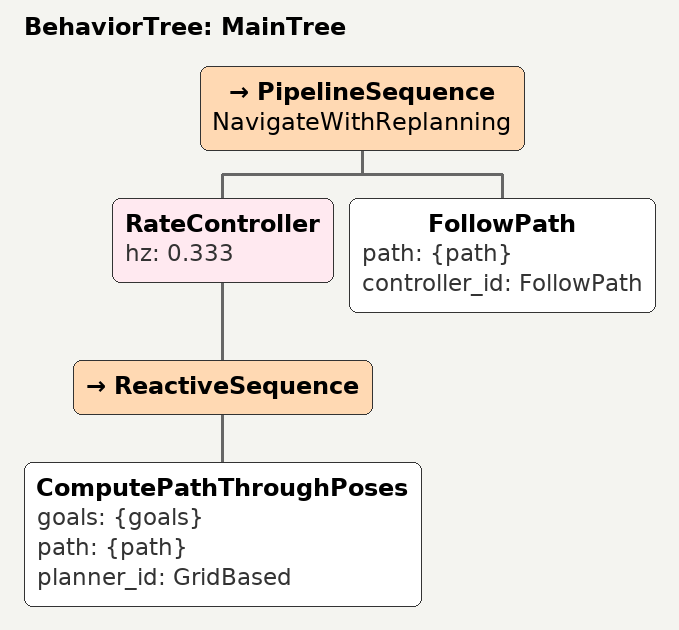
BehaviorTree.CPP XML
<root main_tree_to_execute="MainTree">
  <BehaviorTree ID="MainTree">
    <PipelineSequence name="NavigateWithReplanning">
      <RateController hz="0.333">
        <ReactiveSequence>
          <ComputePathThroughPoses goals="{goals}" path="{path}" planner_id="GridBased"/>
        </ReactiveSequence>
      </RateController>
      <FollowPath path="{path}" controller_id="FollowPath"/>
    </PipelineSequence>
  </BehaviorTree>
</root>
